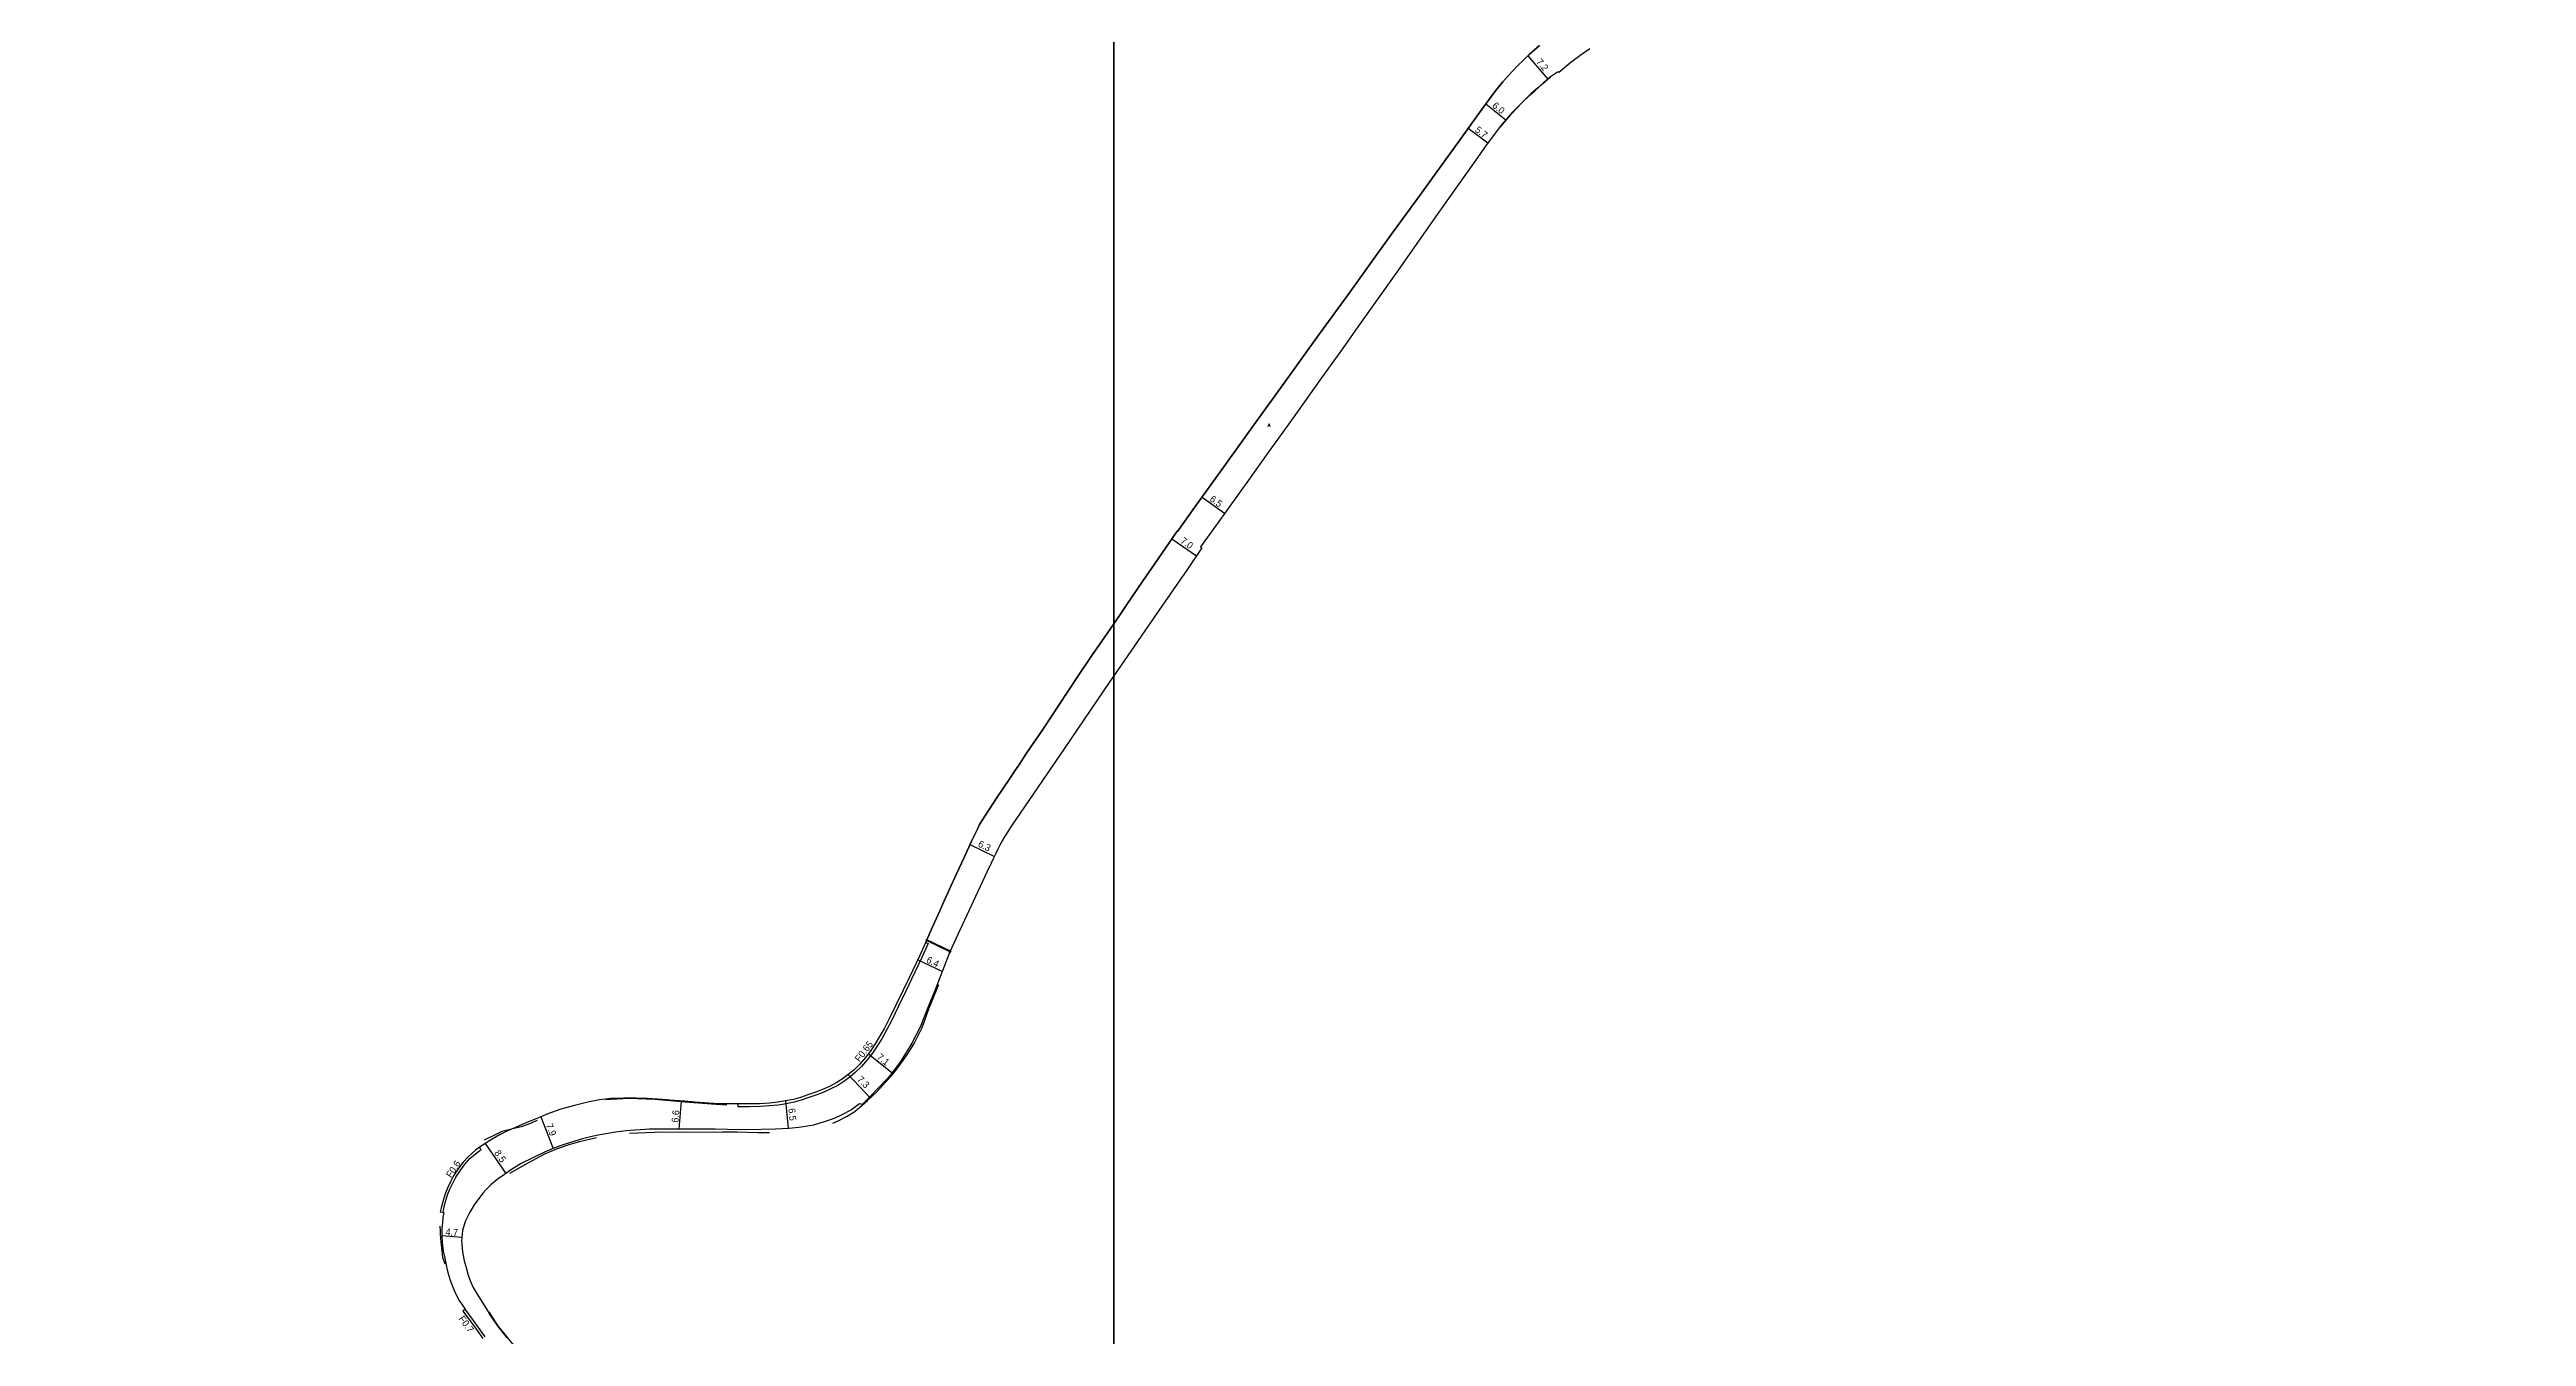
# Model space of a CAD drawing. Header units: metres. Extents: x -29069 to -12000, y -243240 to -120000.
# Drawn here: x -13848 to -13270, y -121590 to -121290 of the extents above; entities that cross this region are included whole.
import ezdxf

# ---------------------------------------------------------------- set-up
doc = ezdxf.new("R2010")
doc.units = ezdxf.units.M
doc.header["$LTSCALE"] = 2.5
for name, color, linetype in [('側溝・桝', 7, 'Continuous'), ('図郭', 7, 'Continuous'), ('幅員', 7, 'Continuous'), ('歩道・分離帯・安全施設', 7, 'Continuous'), ('舗装', 7, 'Continuous'), ('道路', 7, 'Continuous')]:
    doc.layers.add(name, color=color, linetype=linetype)
doc.styles.get("Standard").update_dxf_attribs({"font": ''})
doc.styles.add('YOKO_DECO', font='txt.shx', dxfattribs={"bigfont": 'extfont.shx'})
doc.styles.get('Standard').set_extended_font_data('@MS PGothic')

msp = doc.modelspace()

# ---------------------------------------------------------------- linework, layer by layer
at = {"layer": '側溝・桝'}
for points in [[(-13643.91, -121498.18), (-13643.31, -121498.46), (-13644.78, -121501.7), (-13647.18, -121506.73), (-13648.58, -121509.58), (-13650.25, -121513.09), (-13651.83, -121516.35), (-13652.95, -121518.51), (-13654.09, -121520.51), (-13655.14, -121522.24), (-13656.32, -121524.02), (-13657.46, -121525.5), (-13658.89, -121527.15), (-13660.28, -121528.49), (-13661.57, -121529.56), (-13663.03, -121530.66), (-13664.44, -121531.56), (-13666.07, -121532.39), (-13667.71, -121533.13), (-13669.3, -121533.75), (-13671.18, -121534.43), (-13672.96, -121535.02), (-13674.58, -121535.48), (-13676.49, -121535.86), (-13678.36, -121536.15), (-13680.35, -121536.36), (-13682.56, -121536.51), (-13685.04, -121536.56), (-13687.67, -121536.57), (-13687.66, -121535.91)], [(-13756.57, -121561.25), (-13756.41, -121560.32), (-13756, -121558.68), (-13755.53, -121557.1), (-13755, -121555.84), (-13754.32, -121554.39), (-13753.6, -121553), (-13752.6, -121551.49), (-13751.43, -121549.9), (-13750.31, -121548.66), (-13748.64, -121547.21), (-13747.71, -121546.54), (-13748.1, -121546.03)], [(-13746.75, -121590.3), (-13749.49, -121586.5), (-13751.44, -121583.86)]]:
    msp.add_lwpolyline(points, dxfattribs=at)
at = {"layer": '図郭'}
for points in [[(-14400, -121200), (-13600, -121200), (-13600, -121800), (-14400, -121800)], [(-13600, -121200), (-12800, -121200), (-12800, -121800), (-13600, -121800)]]:
    msp.add_lwpolyline(points, close=True, dxfattribs=at)
at = {"layer": '幅員'}
for points in [[(-13503.3, -121291.09), (-13498.66, -121296.55)], [(-13513.13, -121302.3), (-13508.45, -121306.07)], [(-13517.23, -121308.01), (-13512.65, -121311.45)], [(-13579.38, -121394.16), (-13574.12, -121397.94)], [(-13586.42, -121403.91), (-13580.68, -121407.86)], [(-13633.57, -121475.32), (-13627.86, -121478.07)], [(-13640.03, -121505), (-13645.78, -121502.25)], [(-13661.98, -121529.04), (-13656.84, -121534.49)], [(-13657.28, -121524.19), (-13651.75, -121528.61)], [(-13733.75, -121538.92), (-13730.87, -121546.32)], [(-13701.43, -121541.79), (-13700.9, -121535.23)], [(-13676.61, -121535.2), (-13675.99, -121541.65)], [(-13746.74, -121545.15), (-13741.91, -121552.12)], [(-13756.88, -121566.61), (-13752.22, -121566.99)]]:
    msp.add_lwpolyline(points, dxfattribs=at)
at = {"layer": '歩道・分離帯・安全施設'}
for points in [[(-13509.66, -121307.59), (-13507.05, -121304.55), (-13504.81, -121302.19), (-13502.75, -121300.21), (-13501.71, -121299.26), (-13499.91, -121297.68), (-13498.01, -121296.04)], [(-13665.59, -121540.42), (-13664.35, -121539.88), (-13662.21, -121538.79), (-13660.46, -121537.64), (-13658.71, -121536.21), (-13657.49, -121535.1), (-13655.32, -121533.04), (-13653.26, -121530.85), (-13651.91, -121529.35), (-13650.69, -121527.83), (-13649.01, -121525.53), (-13648.02, -121524.07), (-13646.62, -121521.76), (-13645.57, -121519.78), (-13644.76, -121518.05), (-13644.16, -121516.58), (-13643.14, -121513.72), (-13640.83, -121507.97)], [(-13690.37, -121536.22), (-13692.94, -121536.06), (-13700.1, -121535.48), (-13707.11, -121534.86), (-13713.18, -121534.6), (-13718.63, -121534.93)], [(-13734.6, -121539.78), (-13736.57, -121540.62), (-13738.39, -121541.26), (-13740.91, -121541.85), (-13742.84, -121542.37), (-13744.3, -121543), (-13747.01, -121544.33)], [(-13720.8, -121543.82), (-13724.72, -121544.73), (-13727.02, -121545.37), (-13729.94, -121546.4), (-13732.91, -121547.62), (-13736.82, -121549.71), (-13741.09, -121552.17)], [(-13713.04, -121542.69), (-13705.24, -121542.45), (-13701.26, -121542.49), (-13691.37, -121542.41), (-13687.9, -121542.45), (-13683.11, -121542.55), (-13680.39, -121542.6)], [(-13757.34, -121564.45), (-13757.26, -121565.59), (-13757.23, -121566.34), (-13757.18, -121567.31), (-13757.11, -121568.13), (-13757.06, -121568.8), (-13756.97, -121569.47), (-13756.87, -121570.26), (-13756.77, -121571.05), (-13756.68, -121571.69), (-13756.19, -121573.27)], [(-13724.05, -121640.63), (-13723.56, -121635.34), (-13723.24, -121630.41), (-13723.22, -121627.62), (-13723.4, -121623.14), (-13723.73, -121621.02), (-13724.21, -121619.02), (-13724.77, -121617.19), (-13725.22, -121615.73), (-13725.75, -121614.21), (-13726.36, -121612.71), (-13727.07, -121611.27), (-13728.19, -121609.21), (-13731.63, -121603.4), (-13732.89, -121601.5), (-13734.71, -121599.01), (-13737.66, -121595.17), (-13740.73, -121591.37), (-13743.77, -121587.63), (-13745.85, -121584.47)]]:
    msp.add_lwpolyline(points, dxfattribs=at)
at = {"layer": '道路'}
for points in [[(-13600, -121423.74), (-13598.36, -121421.35), (-13597.11, -121419.48), (-13593.12, -121413.67), (-13589.64, -121408.6), (-13585.22, -121402.16), (-13585.12, -121402.22), (-13581.13, -121396.6), (-13573.52, -121385.99), (-13567.19, -121377.24), (-13560.26, -121367.63), (-13552.56, -121356.91), (-13544.83, -121346.21), (-13538.97, -121338.04), (-13534.73, -121332.22), (-13528.4, -121323.47), (-13523.54, -121316.81), (-13519.68, -121311.45), (-13516.73, -121307.3), (-13514.79, -121304.57), (-13512.22, -121301.05), (-13510.86, -121299.26), (-13509.14, -121297.18), (-13507.83, -121295.72), (-13505.8, -121293.52), (-13504.19, -121291.94), (-13503, -121290.8), (-13501.88, -121289.81), (-13500.63, -121288.73)], [(-13500.63, -121288.73), (-13501.88, -121289.81), (-13503, -121290.8), (-13504.19, -121291.94), (-13505.8, -121293.52), (-13507.83, -121295.72), (-13509.14, -121297.18), (-13510.86, -121299.26), (-13512.22, -121301.05), (-13514.79, -121304.57), (-13516.73, -121307.3), (-13519.68, -121311.45), (-13523.54, -121316.81), (-13528.4, -121323.47), (-13534.73, -121332.22), (-13538.97, -121338.04), (-13544.83, -121346.21), (-13552.56, -121356.91), (-13560.26, -121367.63), (-13567.19, -121377.24), (-13573.52, -121385.99), (-13581.13, -121396.6), (-13585.12, -121402.22), (-13585.22, -121402.16), (-13589.64, -121408.6), (-13593.12, -121413.67), (-13597.11, -121419.48), (-13598.36, -121421.35), (-13600, -121423.74)], [(-13488.87, -121289.51), (-13490.87, -121290.84), (-13493.26, -121292.65), (-13495.23, -121294.27), (-13496.05, -121294.99), (-13496.14, -121294.89), (-13496.23, -121294.89), (-13496.39, -121294.96), (-13498.03, -121296.02), (-13499.66, -121297.4), (-13501.1, -121298.65), (-13502.51, -121299.92), (-13504.68, -121301.99), (-13506.97, -121304.37), (-13508.45, -121306.07), (-13509.52, -121307.33), (-13510.89, -121309.1), (-13513.05, -121311.98), (-13515.53, -121315.56), (-13522.22, -121324.98), (-13525.42, -121329.51), (-13533.77, -121341.42), (-13542.98, -121354.38), (-13546.46, -121359.27), (-13551.85, -121366.86), (-13558.14, -121375.63), (-13564.17, -121384.05), (-13568.17, -121389.67), (-13575.87, -121400.39), (-13579.76, -121405.81), (-13579.43, -121406.05), (-13582.81, -121410.97), (-13588.76, -121419.63), (-13595.17, -121428.92), (-13600, -121435.93)], [(-13488.87, -121289.51), (-13490.87, -121290.84), (-13493.26, -121292.65), (-13495.23, -121294.27), (-13496.05, -121294.99), (-13496.14, -121294.89), (-13496.23, -121294.89), (-13496.39, -121294.96), (-13498.03, -121296.02), (-13499.66, -121297.4), (-13501.1, -121298.65), (-13502.51, -121299.92), (-13504.68, -121301.99), (-13506.97, -121304.37), (-13508.45, -121306.07), (-13509.52, -121307.33), (-13510.89, -121309.1), (-13513.05, -121311.98), (-13515.53, -121315.56), (-13522.22, -121324.98), (-13525.42, -121329.51), (-13533.77, -121341.42), (-13542.98, -121354.38), (-13546.46, -121359.27), (-13551.85, -121366.86), (-13558.14, -121375.63), (-13564.17, -121384.05), (-13568.17, -121389.67), (-13575.87, -121400.39), (-13579.76, -121405.81), (-13579.43, -121406.05), (-13582.81, -121410.97), (-13588.76, -121419.63), (-13595.17, -121428.92), (-13600, -121435.93)], [(-13600, -121423.74), (-13602.76, -121427.79), (-13605.08, -121431.2), (-13608.28, -121435.91), (-13610.69, -121439.54), (-13616.57, -121448.41), (-13620.34, -121454.01), (-13622.19, -121456.75), (-13623.09, -121458.13), (-13624.42, -121460.13), (-13627.19, -121464.24), (-13629.09, -121467.12), (-13630.39, -121469.14), (-13631.39, -121470.81), (-13631.84, -121471.69), (-13633.14, -121474.4), (-13634.96, -121478.34), (-13636.73, -121482.16), (-13638.32, -121485.71), (-13639.87, -121489.13), (-13640.61, -121490.77), (-13642.2, -121494.4), (-13643.71, -121497.74), (-13645.38, -121501.42), (-13647.78, -121506.44), (-13649.18, -121509.29), (-13650.85, -121512.81), (-13652.42, -121516.05), (-13653.53, -121518.2), (-13654.66, -121520.18), (-13655.7, -121521.88), (-13656.86, -121523.64), (-13657.97, -121525.08), (-13659.38, -121526.69), (-13660.72, -121528), (-13661.98, -121529.04), (-13663.41, -121530.11), (-13664.77, -121530.99), (-13666.36, -121531.79), (-13667.97, -121532.52), (-13669.54, -121533.13), (-13671.4, -121533.8), (-13673.16, -121534.39), (-13674.74, -121534.83), (-13676.61, -121535.2), (-13678.44, -121535.49), (-13680.41, -121535.69), (-13682.59, -121535.84), (-13685.05, -121535.9), (-13687.66, -121535.91), (-13689.36, -121535.89), (-13691.4, -121535.85), (-13693.38, -121535.79), (-13695.59, -121535.63), (-13697.79, -121535.46), (-13700.22, -121535.28), (-13702.61, -121535.09), (-13705.38, -121534.88), (-13708.82, -121534.66), (-13711.53, -121534.56), (-13714.36, -121534.56), (-13717.46, -121534.63), (-13720.08, -121534.97), (-13722.8, -121535.5), (-13725.9, -121536.24), (-13729.08, -121537.14), (-13732.11, -121538.24), (-13734.88, -121539.39), (-13737.41, -121540.4), (-13739.67, -121541.37), (-13741.52, -121542.18), (-13743.28, -121543.04), (-13745.11, -121544.1), (-13748.1, -121546.03), (-13749.03, -121546.73), (-13750.75, -121548.22), (-13751.91, -121549.51), (-13753.11, -121551.13), (-13754.13, -121552.68), (-13754.87, -121554.11), (-13755.56, -121555.59), (-13756.1, -121556.89), (-13756.59, -121558.42), (-13757.02, -121560.18), (-13757.24, -121561.1), (-13756.39, -121561.29), (-13756.61, -121562.39), (-13756.74, -121563.55), (-13756.85, -121564.97), (-13756.88, -121566.61), (-13756.79, -121568.33), (-13756.54, -121570.3), (-13756.21, -121571.93), (-13755.89, -121573.52), (-13755.5, -121575.26), (-13754.98, -121576.86), (-13754.45, -121578.31), (-13753.89, -121579.64), (-13753.36, -121580.8), (-13752.8, -121581.8), (-13752.14, -121582.82), (-13751.44, -121583.86), (-13751.99, -121584.27), (-13750.05, -121586.9), (-13747.3, -121590.7)], [(-13643.71, -121497.74), (-13642.2, -121494.4), (-13640.61, -121490.77), (-13639.87, -121489.13), (-13638.32, -121485.71), (-13636.73, -121482.16), (-13634.96, -121478.34), (-13633.14, -121474.4), (-13631.84, -121471.69), (-13631.39, -121470.81), (-13630.39, -121469.14), (-13629.09, -121467.12), (-13627.19, -121464.24), (-13624.42, -121460.13), (-13623.09, -121458.13), (-13622.19, -121456.75), (-13620.34, -121454.01), (-13616.57, -121448.41), (-13610.69, -121439.54), (-13608.28, -121435.91), (-13605.08, -121431.2), (-13602.76, -121427.79), (-13600, -121423.74)], [(-13600, -121435.93), (-13600.9, -121437.24), (-13611.55, -121452.96), (-13622.88, -121469.47), (-13623.56, -121470.48), (-13624.18, -121471.38), (-13624.83, -121472.4), (-13625.49, -121473.49), (-13626.03, -121474.44), (-13626.57, -121475.44), (-13627.06, -121476.4), (-13627.55, -121477.43), (-13628.07, -121478.5), (-13628.61, -121479.63), (-13629.62, -121481.75), (-13635.94, -121495.32), (-13638.27, -121500.41), (-13641.81, -121509.64), (-13643.31, -121513.21), (-13645.21, -121517.93), (-13647.16, -121521.72), (-13648.44, -121523.9), (-13649.82, -121525.98), (-13650.83, -121527.4), (-13651.61, -121528.43), (-13652.45, -121529.49), (-13652.89, -121530.05), (-13655.13, -121532.4), (-13656.73, -121534.03), (-13658.7, -121535.99), (-13659.36, -121535.88), (-13661.26, -121537.25), (-13663.79, -121538.58), (-13665.28, -121539.32), (-13667.82, -121540.15), (-13670.09, -121540.84), (-13671.94, -121541.2), (-13673.49, -121541.41), (-13675.82, -121541.63), (-13678.96, -121541.79), (-13682.35, -121541.9), (-13687.31, -121541.95), (-13693.05, -121541.79), (-13696.37, -121541.77), (-13708.4, -121541.8), (-13713.87, -121542.16), (-13716.33, -121542.46), (-13720.36, -121543.17), (-13721.82, -121543.47), (-13724.05, -121544.05), (-13727.84, -121545.21), (-13729.28, -121545.71), (-13731.25, -121546.47), (-13732.94, -121547.17), (-13735.64, -121548.48), (-13738.36, -121549.83), (-13740.57, -121551.19), (-13742.26, -121552.36), (-13743.92, -121553.55), (-13745.41, -121554.79), (-13746.49, -121555.85), (-13747.21, -121556.65), (-13748.02, -121557.68), (-13749.31, -121559.46), (-13750.34, -121561.2), (-13751.33, -121563.19), (-13751.67, -121564.11), (-13752.02, -121565.47), (-13752.16, -121566.2), (-13752.24, -121567.21), (-13752.25, -121567.9), (-13752.21, -121568.64), (-13752.01, -121570.47), (-13751.66, -121572.55), (-13751.23, -121574.06), (-13750.7, -121575.86), (-13750.15, -121577.37), (-13749.52, -121578.75), (-13748.65, -121580.35), (-13746.1, -121584.27), (-13745.63, -121585.14), (-13743.92, -121587.66), (-13741.71, -121590.56)], [(-13600, -121435.93), (-13600.9, -121437.24), (-13611.55, -121452.96), (-13622.88, -121469.47), (-13623.56, -121470.48), (-13624.18, -121471.38), (-13624.83, -121472.4), (-13625.49, -121473.49), (-13626.03, -121474.44), (-13626.57, -121475.44), (-13627.06, -121476.4), (-13627.55, -121477.43), (-13628.07, -121478.5), (-13628.61, -121479.63), (-13629.62, -121481.75), (-13635.94, -121495.32), (-13638.27, -121500.41), (-13643.71, -121497.74)]]:
    msp.add_lwpolyline(points, dxfattribs=at)
msp.add_lwpolyline([(-13643.71, -121497.74), (-13643.81, -121497.96), (-13643.72, -121497.46), (-13638.05, -121500.24), (-13638.36, -121500.64), (-13638.27, -121500.41)], close=True, dxfattribs=at)

# ---------------------------------------------------------------- texts
at = {"layer": '側溝・桝'}
for s, rotation, p in [('F0.65', 52.34322, (-13659.34, -121526.22)), ('F0.6', 57, (-13754.66, -121553.3)), ('F0.7', 306.49632, (-13753.05, -121586.1))]:
    msp.add_text(s, height=1.6, rotation=rotation, dxfattribs=at).set_placement(p)
at = {"layer": '幅員'}
for s, rotation, p in [('7.2', 310, (-13501.46, -121292.59)), ('6.0', 321, (-13511.8, -121303)), ('5.7', 323, (-13515.81, -121308.72)), ('6.5', 324, (-13577.75, -121394.95)), ('7.0', 325, (-13584.57, -121404.73)), ('6.3', 334, (-13631.83, -121475.72)), ('6.4', 334, (-13643.89, -121502.78)), ('7.1', 321, (-13655.44, -121525.23)), ('7.3', 315, (-13660.05, -121530.32)), ('7.9', 291, (-13732.61, -121540.84)), ('6.6', 85, (-13701.67, -121540.31)), ('6.5', 275, (-13675.95, -121536.97)), ('8.5', 305, (-13744.73, -121547.38)), ('4.7', 355, (-13756.06, -121566.51))]:
    msp.add_text(s, height=1.6, rotation=rotation, dxfattribs=at).set_placement(p)
at = {"layer": '舗装', "style": 'YOKO_DECO'}
msp.add_text('A', height=0.75, dxfattribs=at).set_placement((-13564.03, -121377.72, 21.67))

doc.saveas('drawing.dxf')
